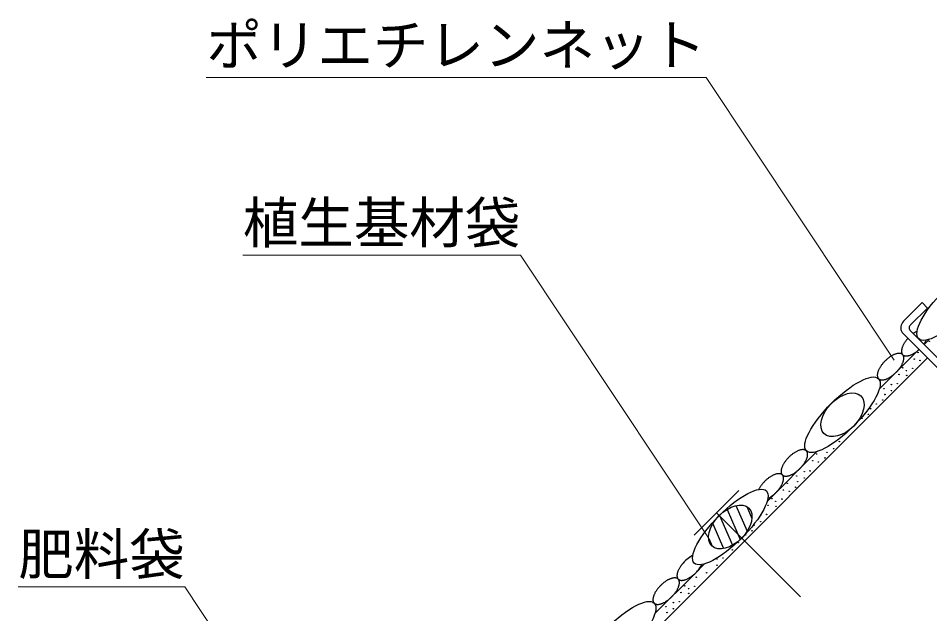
# Model space of a CAD drawing. Units: millimetres, scale not verified. Extents: x 200 to 8200, y 200 to 5838.
# Drawn here: x 1145 to 2294, y 2700 to 3450 of the extents above; entities that cross this region are included whole.
import ezdxf
from ezdxf.enums import TextEntityAlignment as Align

# ---------------------------------------------------------------- set-up
doc = ezdxf.new("R2010")
doc.units = ezdxf.units.MM
doc.header["$LTSCALE"] = 20
doc.layers.add('C-STR', color=7, linetype='Continuous', lineweight=25)
doc.layers.add('C-STR-HTXT', color=1, linetype='Continuous', lineweight=13)
doc.styles.add('ＭＳ ゴシック', font='')
doc.styles.get('ＭＳ ゴシック').set_extended_font_data('MS Gothic')

msp = doc.modelspace()

# ---------------------------------------------------------------- linework, layer by layer
at = {"layer": 'C-STR'}
for p, q in [((2261.02, 3068.72), (2284.31, 3092.02)), ((2291.11, 3085.22), (2284.31, 3092.02)), ((2291.11, 3085.22), (2269.86, 3063.96)), ((2269.57, 3056.62), (2389.81, 2936.44)), ((2259.16, 3054.29), (2383.45, 2930.08)), ((2286.81, 3039.38), (2293.14, 3045.71)), ((1742.08, 2473.43), (2291.06, 3022.41)), ((2230.46, 2983.02), (2280.45, 3033.01)), ((2089.03, 2841.6), (2151.72, 2904.29)), ((2053.46, 2855.53), (1996.9, 2798.96)), ((2131.25, 2721.18), (2025.18, 2827.24)), ((1997.84, 2750.41), (2010.3, 2762.86)), ((1947.61, 2700.18), (1997.87, 2750.43))]:
    msp.add_line(p, q, dxfattribs=at)
at = {"layer": 'C-STR', "color": 3}
for p, q in [((2038.63, 2831.56), (2055.25, 2793.7)), ((2049.68, 2836.25), (2063.82, 2804.02)), ((2063.29, 2835.1), (2069.83, 2820.18)), ((2028.9, 2823.89), (2045.36, 2786.36)), ((2020.51, 2813.13), (2034.12, 2782.11)), ((2015.37, 2794.99), (2019.65, 2785.24))]:
    msp.add_line(p, q, dxfattribs=at)
at = {"layer": 'C-STR'}
for centre in [(2293.52, 3043.26), (2279.23, 3029.23), (2274.51, 3020.83), (2281.72, 3019.15), (2255.18, 3001.51), (2259.91, 3009.91), (2264.73, 3006.44), (2265.07, 3000.32), (2272.44, 3009.3), (2245.74, 2988.88), (2253.11, 2989.98), (2236.17, 2983.6), (2237.48, 2976.29), (2245.74, 2981), (2234.85, 2969.39), (2219.44, 2958.25), (2226.77, 2964.2), (2208.73, 2946.16), (2216.81, 2951.35), (2172.75, 2908.01), (2180.12, 2916.99), (2151.29, 2901.3), (2161.86, 2896.4), (2164.49, 2903.31), (2146.57, 2892.9), (2153.78, 2891.21), (2126.27, 2873.7), (2135.84, 2878.98), (2143.21, 2880.08), (2114.38, 2864.39), (2127.58, 2866.39), (2135.84, 2871.1), (2109.66, 2855.99), (2116.87, 2854.3), (2124.95, 2859.49), (2095.06, 2845.06), (2099.88, 2841.6), (2107.59, 2844.45), (2090.33, 2836.66), (2100.22, 2835.47), (2080.89, 2824.03), (2080.89, 2816.15), (2088.26, 2825.13), (2070, 2804.54), (2072.63, 2811.45), (2061.92, 2799.35), (2045.27, 2780.52), (2052.64, 2789.5), (2025.94, 2769.08), (2033.31, 2770.18), (2025.95, 2761.2), (1999.76, 2746.09), (2012.72, 2751.63), (1985.16, 2735.16), (1997.69, 2734.55), (1980.44, 2726.76), (1989.98, 2731.7), (1990.32, 2725.57), (1970.99, 2714.13), (1978.36, 2715.23), (1961.42, 2708.85), (1962.73, 2701.55), (1971, 2706.25)]:
    msp.add_circle(centre, 0.3, dxfattribs=at)
for centre, radius, start, end in [((2269.7, 3060.26), 12.12, 135.76262, 209.53793), ((2273.1, 3060.15), 5, 130.3409, 225.01704), ((2298.74, 3017.71), 43.56, 139.69999, 142.11334), ((2299.9, 3016.72), 45.09, 137.33578, 139.69564), ((2297.32, 3020.03), 40.9, 125.36733, 126.21813), ((2295.65, 3022.41), 37.98, 122.73288, 125.38647), ((2293.84, 3025.25), 34.62, 119.93338, 122.75776), ((2292.03, 3028.44), 30.96, 116.92048, 119.96515), ((2275.19, 3029.85), 16.88, 164.04533, 168.56825), ((2278.47, 3028.89), 20.3, 159.98849, 163.98893), ((2281.92, 3027.62), 23.98, 156.36164, 159.94352), ((2285.41, 3026.07), 27.79, 153.07751, 156.32595), ((2288.78, 3024.34), 31.58, 150.06497, 153.0494), ((2291.91, 3022.52), 35.21, 147.26574, 150.04312), ((2294.68, 3020.73), 38.51, 144.63149, 147.24916), ((2296.99, 3019.08), 41.34, 142.12137, 144.61945), ((2253.24, 3064.03), 41.34, 323.7855, 324.61945), ((2255.54, 3062.38), 38.51, 324.63149, 327.24916), ((2258.31, 3060.59), 35.21, 327.26574, 330.04312), ((2261.44, 3058.77), 31.58, 330.06497, 333.0494), ((2264.82, 3057.04), 27.79, 333.07751, 334.08705), ((2268.27, 2987.96), 43.24, 127.87759, 130.30908), ((2266.84, 2989.81), 40.9, 125.36733, 127.89186), ((2265.16, 2992.19), 37.98, 122.73288, 125.38647), ((2263.36, 2995.03), 34.62, 119.93338, 122.75776), ((2261.54, 2998.21), 30.96, 116.92048, 119.96515), ((2259.84, 3001.62), 27.15, 113.6359, 116.96064), ((2258.33, 3005.1), 23.36, 110.0085, 113.68635), ((2257.11, 3008.53), 19.71, 105.95103, 110.07155), ((2256.2, 3011.78), 16.34, 101.35711, 106.02931), ((2255.63, 3014.74), 13.33, 96.09986, 101.4531), ((2255.38, 3017.3), 10.75, 90.03539, 96.21481), ((2255.4, 3019.41), 8.64, 83.01739, 90.16716), ((2255.61, 3021.04), 7, 74.93209, 83.157), ((2255.93, 3022.18), 5.82, 65.76084, 75.06021), ((2256.25, 3022.87), 5.06, 55.66004, 65.84881), ((2269.54, 3030.78), 11.15, 173.89547, 179.85433), ((2267.35, 3030.81), 8.96, 179.96028, 186.85517), ((2265.64, 3030.62), 7.24, 186.98011, 194.9308), ((2272.18, 3030.48), 13.8, 168.63861, 173.80843), ((2264.42, 3030.31), 5.98, 195.06964, 204.10931), ((2263.66, 3029.98), 5.16, 204.24753, 214.24363), ((2256.45, 3023.16), 4.71, 45.00911, 55.68086), ((2263.31, 3029.75), 4.74, 214.35516, 224.95487), ((2256.43, 3023.14), 4.74, 34.35516, 44.95487), ((2263.29, 3029.73), 4.71, 225.00911, 235.68086), ((2256.08, 3022.91), 5.16, 24.24753, 34.24363), ((2263.49, 3030.02), 5.06, 235.66004, 245.84881), ((2255.32, 3022.58), 5.98, 15.06964, 24.10931), ((2254.1, 3022.27), 7.24, 6.98011, 14.9308), ((2252.39, 3022.08), 8.96, 359.96028, 6.85517), ((2250.2, 3022.11), 11.15, 353.89547, 359.85433), ((2263.8, 3030.71), 5.82, 245.76084, 255.06021), ((2264.13, 3031.85), 7, 254.93209, 263.157), ((2264.34, 3033.48), 8.64, 263.01739, 270.16716), ((2264.36, 3035.59), 10.75, 270.03539, 276.21481), ((2264.11, 3038.15), 13.33, 276.09986, 281.4531), ((2263.54, 3041.11), 16.34, 281.35711, 286.02931), ((2262.63, 3044.36), 19.71, 285.95103, 290.07155), ((2261.41, 3047.79), 23.36, 290.0085, 293.68635), ((2259.9, 3051.27), 27.15, 293.6359, 296.96064), ((2258.2, 3054.67), 30.96, 296.92048, 299.96515), ((2256.38, 3057.86), 34.62, 299.93338, 302.75776), ((2254.58, 3060.7), 37.98, 302.73288, 305.38647), ((2252.9, 3063.08), 40.9, 305.36733, 307.89186), ((2251.47, 3064.93), 43.24, 307.87759, 310.30908), ((2250.41, 3066.19), 44.89, 310.29907, 312.66951), ((2261.43, 2992.3), 35.21, 147.26574, 150.04312), ((2264.2, 2990.51), 38.51, 144.63149, 147.24916), ((2266.5, 2988.86), 41.34, 142.12137, 144.61945), ((2268.26, 2987.49), 43.56, 139.69999, 142.11334), ((2269.42, 2986.5), 45.09, 137.33578, 139.69564), ((2269.97, 2986), 45.83, 134.99957, 137.33493), ((2269.92, 2986.05), 45.77, 132.66333, 135.00218), ((2269.33, 2986.69), 44.89, 130.29907, 132.66951), ((2225.06, 3032.16), 38.51, 324.63149, 327.24916), ((2227.83, 3030.37), 35.21, 327.26574, 330.04312), ((2230.96, 3028.55), 31.58, 330.06497, 333.0494), ((2234.33, 3026.81), 27.79, 333.07751, 336.32595), ((2237.82, 3025.27), 23.98, 336.36164, 339.94352), ((2241.27, 3024), 20.3, 339.98849, 343.98893), ((2244.55, 3023.04), 16.88, 344.04533, 348.56825), ((2247.56, 3022.41), 13.8, 348.63861, 353.80843), ((2239.06, 3000.56), 11.15, 173.89547, 179.85433), ((2236.87, 3000.58), 8.96, 179.96028, 186.85517), ((2241.69, 3000.26), 13.8, 168.63861, 173.80843), ((2235.16, 3000.39), 7.24, 186.98011, 194.9308), ((2244.7, 2999.63), 16.88, 164.04533, 168.56825), ((2247.99, 2998.67), 20.3, 159.98849, 163.98893), ((2251.44, 2997.39), 23.98, 156.36164, 159.94352), ((2254.92, 2995.85), 27.79, 153.07751, 156.32595), ((2258.3, 2994.12), 31.58, 150.06497, 153.0494), ((2224.09, 3030.47), 37.98, 302.73288, 305.38647), ((2222.42, 3032.86), 40.9, 305.36733, 307.89186), ((2220.99, 3034.71), 43.24, 307.87759, 310.30908), ((2219.93, 3035.97), 44.89, 310.29907, 312.66951), ((2219.34, 3036.62), 45.77, 312.66333, 315.00218), ((2219.29, 3036.67), 45.83, 314.99957, 317.33493), ((2219.84, 3036.17), 45.09, 317.33578, 319.69564), ((2221, 3035.18), 43.56, 319.69999, 322.11334), ((2222.75, 3033.8), 41.34, 322.12137, 324.61945), ((2233.94, 3000.08), 5.98, 195.06964, 204.10931), ((2233.18, 2999.76), 5.16, 204.24753, 214.24363), ((2232.83, 2999.53), 4.74, 214.35516, 224.95487), ((2232.8, 2999.51), 4.71, 225.00911, 235.68086), ((2233, 2999.8), 5.06, 235.66004, 245.84881), ((2233.32, 3000.49), 5.82, 245.76084, 255.06021), ((2233.64, 3001.63), 7, 254.93209, 263.157), ((2233.86, 3003.25), 8.64, 263.01739, 270.16716), ((2233.88, 3005.37), 10.75, 270.03539, 276.21481), ((2233.63, 3007.93), 13.33, 276.09986, 281.4531), ((2233.05, 3010.88), 16.34, 281.35711, 286.02931), ((2232.15, 3014.13), 19.71, 285.95103, 290.07155), ((2230.92, 3017.57), 23.36, 290.0085, 293.68635), ((2229.42, 3021.05), 27.15, 293.6359, 296.96064), ((2227.71, 3024.45), 30.96, 296.92048, 299.96515), ((2225.9, 3027.64), 34.62, 299.93338, 302.75776), ((2110.09, 3024.65), 124.55, 312.99693, 315.002), ((2148.2, 2865.28), 45.09, 137.33578, 139.69564), ((2148.75, 2864.78), 45.83, 134.99957, 137.33493), ((2148.7, 2864.83), 45.77, 132.66333, 135.00218), ((2148.11, 2865.48), 44.89, 130.29907, 132.66951), ((2147.05, 2866.74), 43.24, 127.87759, 130.30908), ((2145.62, 2868.59), 40.9, 125.36733, 127.89186), ((2143.94, 2870.97), 37.98, 122.73288, 125.38647), ((2142.14, 2873.81), 34.62, 119.93338, 122.75776), ((2140.32, 2877), 30.96, 116.92048, 119.96515), ((2138.62, 2880.4), 27.15, 113.6359, 116.96064), ((2137.12, 2883.88), 23.36, 110.0085, 113.68635), ((2135.89, 2887.32), 19.71, 105.95103, 110.07155), ((2134.98, 2890.56), 16.34, 101.35711, 106.02931), ((2134.41, 2893.52), 13.33, 96.09986, 101.4531), ((2134.16, 2896.08), 10.75, 90.03539, 96.21481), ((2134.18, 2898.19), 8.64, 83.01739, 90.16716), ((2134.4, 2899.82), 7, 74.93209, 83.157), ((2134.72, 2900.96), 5.82, 65.76084, 75.06021), ((2135.03, 2901.65), 5.06, 55.66004, 65.84881), ((2135.23, 2901.94), 4.71, 45.00911, 55.68086), ((2135.21, 2901.92), 4.74, 34.35516, 44.95487), ((2116.6, 2904.05), 23.98, 336.36164, 339.94352), ((2134.86, 2901.69), 5.16, 24.24753, 34.24363), ((2120.05, 2902.78), 20.3, 339.98849, 343.98893), ((2134.1, 2901.37), 5.98, 15.06964, 24.10931), ((2123.34, 2901.82), 16.88, 344.04533, 348.56825), ((2126.34, 2901.19), 13.8, 348.63861, 353.80843), ((2132.88, 2901.06), 7.24, 6.98011, 14.9308), ((2131.17, 2900.87), 8.96, 359.96028, 6.85517), ((2128.98, 2900.89), 11.15, 353.89547, 359.85433), ((2126.77, 2877.45), 20.3, 159.98849, 163.98893), ((2130.22, 2876.18), 23.98, 156.36164, 159.94352), ((2133.7, 2874.63), 27.79, 153.07751, 156.32595), ((2137.08, 2872.9), 31.58, 150.06497, 153.0494), ((2140.21, 2871.08), 35.21, 147.26574, 150.04312), ((2142.98, 2869.29), 38.51, 144.63149, 147.24916), ((2145.28, 2867.64), 41.34, 142.12137, 144.61945), ((2147.04, 2866.27), 43.56, 139.69999, 142.11334), ((2098.07, 2915.45), 45.83, 314.99957, 317.33493), ((2098.62, 2914.95), 45.09, 317.33578, 319.69564), ((2099.78, 2913.96), 43.56, 319.69999, 322.11334), ((2101.54, 2912.59), 41.34, 322.12137, 324.61945), ((2103.84, 2910.94), 38.51, 324.63149, 327.24916), ((2106.61, 2909.15), 35.21, 327.26574, 330.04312), ((2109.74, 2907.33), 31.58, 330.06497, 333.0494), ((2113.12, 2905.6), 27.79, 333.07751, 336.32595), ((2111.83, 2843.51), 34.62, 119.93338, 122.75776), ((2110.02, 2846.69), 30.96, 116.92048, 119.96515), ((2108.31, 2850.09), 27.15, 113.6359, 116.96064), ((2106.81, 2853.58), 23.36, 110.0085, 113.68635), ((2105.58, 2857.01), 19.71, 105.95103, 110.07155), ((2104.68, 2860.26), 16.34, 101.35711, 106.02931), ((2104.11, 2863.21), 13.33, 96.09986, 101.4531), ((2103.86, 2865.78), 10.75, 90.03539, 96.21481), ((2103.87, 2867.89), 8.64, 83.01739, 90.16716), ((2104.09, 2869.52), 7, 74.93209, 83.157), ((2104.41, 2870.66), 5.82, 65.76084, 75.06021), ((2117.84, 2879.34), 11.15, 173.89547, 179.85433), ((2115.65, 2879.36), 8.96, 179.96028, 186.85517), ((2113.94, 2879.18), 7.24, 186.98011, 194.9308), ((2120.48, 2879.04), 13.8, 168.63861, 173.80843), ((2104.73, 2871.34), 5.06, 55.66004, 65.84881), ((2123.48, 2878.41), 16.88, 164.04533, 168.56825), ((2112.72, 2878.87), 5.98, 195.06964, 204.10931), ((2111.96, 2878.54), 5.16, 204.24753, 214.24363), ((2104.93, 2871.63), 4.71, 45.00911, 55.68086), ((2111.61, 2878.31), 4.74, 214.35516, 224.95487), ((2104.9, 2871.62), 4.74, 34.35516, 44.95487), ((2111.59, 2878.29), 4.71, 225.00911, 235.68086), ((2104.55, 2871.39), 5.16, 24.24753, 34.24363), ((2111.79, 2878.58), 5.06, 235.66004, 245.84881), ((2103.79, 2871.06), 5.98, 15.06964, 24.10931), ((2112.1, 2879.27), 5.82, 245.76084, 255.06021), ((2112.42, 2880.41), 7, 254.93209, 263.157), ((2112.64, 2882.04), 8.64, 263.01739, 270.16716), ((2112.66, 2884.15), 10.75, 270.03539, 276.21481), ((2112.41, 2886.71), 13.33, 276.09986, 281.4531), ((2111.84, 2889.67), 16.34, 281.35711, 286.02931), ((2110.93, 2892.92), 19.71, 285.95103, 290.07155), ((2109.7, 2896.35), 23.36, 290.0085, 293.68635), ((2108.2, 2899.83), 27.15, 293.6359, 296.96064), ((2106.5, 2903.23), 30.96, 296.92048, 299.96515), ((2104.68, 2906.42), 34.62, 299.93338, 302.75776), ((2102.88, 2909.26), 37.98, 302.73288, 305.38647), ((2101.2, 2911.64), 40.9, 305.36733, 307.89186), ((2099.77, 2913.49), 43.24, 307.87759, 310.30908), ((2098.71, 2914.75), 44.89, 310.29907, 312.66951), ((2098.12, 2915.4), 45.77, 312.66333, 315.00218), ((2112.68, 2838.98), 38.51, 144.63149, 147.24916), ((2114.98, 2837.34), 41.34, 142.12137, 144.61945), ((2116.74, 2835.97), 43.56, 139.69999, 142.11334), ((2117.9, 2834.98), 45.09, 137.33578, 139.69564), ((2118.44, 2834.47), 45.83, 134.99957, 137.33493), ((2118.4, 2834.52), 45.77, 132.66333, 135.00218), ((2117.8, 2835.17), 44.89, 130.29907, 132.66951), ((2116.75, 2836.43), 43.24, 127.87759, 130.30908), ((2115.32, 2838.28), 40.9, 125.36733, 127.89186), ((2113.64, 2840.67), 37.98, 122.73288, 125.38647), ((2076.3, 2878.84), 35.21, 327.26574, 330.04312), ((2079.44, 2877.02), 31.58, 330.06497, 333.0494), ((2082.81, 2875.29), 27.79, 333.07751, 336.32595), ((2086.29, 2873.75), 23.98, 336.36164, 339.94352), ((2089.74, 2872.47), 20.3, 339.98849, 343.98893), ((2093.03, 2871.51), 16.88, 344.04533, 348.56825), ((2102.57, 2870.75), 7.24, 6.98011, 14.9308), ((2096.04, 2870.89), 13.8, 348.63861, 353.80843), ((2098.67, 2870.58), 11.15, 353.89547, 359.85433), ((2100.87, 2870.56), 8.96, 359.96028, 6.85517), ((2103.4, 2844.33), 27.79, 153.07751, 153.7992), ((2106.77, 2842.6), 31.58, 150.06497, 153.0494), ((2109.91, 2840.78), 35.21, 147.26574, 150.04312), ((2069.47, 2883.19), 43.24, 307.87759, 310.30908), ((2068.41, 2884.45), 44.89, 310.29907, 312.66951), ((2067.81, 2885.1), 45.77, 312.66333, 315.00218), ((2067.77, 2885.15), 45.83, 314.99957, 317.33493), ((2068.32, 2884.64), 45.09, 317.33578, 319.69564), ((2069.48, 2883.66), 43.56, 319.69999, 322.11334), ((2071.23, 2882.28), 41.34, 322.12137, 324.61945), ((2073.53, 2880.64), 38.51, 324.63149, 327.24916), ((2076.19, 2872.93), 30.96, 296.27021, 299.96515), ((2074.38, 2876.11), 34.62, 299.93338, 302.75776), ((2072.57, 2878.95), 37.98, 302.73288, 305.38647), ((2070.89, 2881.34), 40.9, 305.36733, 307.89186), ((2017.38, 2733.51), 45.77, 119.45179, 141.28382), ((2008.89, 2739.76), 35.21, 147.26574, 150.04312), ((2011.66, 2737.97), 38.51, 144.63149, 147.24916), ((2013.97, 2736.32), 41.34, 142.12137, 144.61945), ((2015.72, 2734.95), 43.56, 139.69999, 142.11334), ((2016.88, 2733.96), 45.09, 137.33578, 139.69564), ((2017.43, 2733.46), 45.83, 137.294, 137.33493), ((1966.75, 2784.13), 45.83, 319.25868, 330.53271), ((1986.52, 2748.02), 11.15, 173.89547, 179.85433), ((1984.33, 2748.05), 8.96, 179.96028, 186.85517), ((1982.62, 2747.86), 7.24, 186.98011, 194.9308), ((1989.16, 2747.72), 13.8, 168.63861, 173.80843), ((1992.16, 2747.09), 16.88, 164.04533, 168.56825), ((1995.45, 2746.13), 20.3, 159.98849, 163.98893), ((1998.9, 2744.86), 23.98, 156.36164, 159.94352), ((2002.38, 2743.31), 27.79, 153.07751, 156.32595), ((2005.76, 2741.58), 31.58, 150.06497, 153.0494), ((1971.56, 2777.94), 37.98, 302.73288, 305.38647), ((1969.88, 2780.32), 40.9, 305.36733, 307.89186), ((1968.45, 2782.17), 43.24, 307.87759, 310.30908), ((1967.39, 2783.43), 44.89, 310.29907, 319.40275), ((1966.8, 2784.08), 45.77, 312.66333, 312.71175), ((1987.12, 2703.15), 45.83, 134.99957, 137.33493), ((1987.08, 2703.2), 45.77, 132.66333, 135.00218), ((1986.48, 2703.85), 44.89, 130.29907, 132.66951), ((1985.43, 2705.11), 43.24, 127.87759, 130.30908), ((1984, 2706.96), 40.9, 125.36733, 127.89186), ((1982.32, 2709.35), 37.98, 122.73288, 125.38647), ((1980.51, 2712.19), 34.62, 119.93338, 122.75776), ((1978.7, 2715.37), 30.96, 116.92048, 119.96515), ((1976.99, 2718.77), 27.15, 113.6359, 116.96064), ((1975.49, 2722.26), 23.36, 110.0085, 113.68635), ((1974.26, 2725.69), 19.71, 105.95103, 110.07155), ((1973.36, 2728.94), 16.34, 101.35711, 106.02931), ((1972.79, 2731.89), 13.33, 96.09986, 101.4531), ((1972.54, 2734.46), 10.75, 90.03539, 96.21481), ((1972.56, 2736.57), 8.64, 83.01739, 90.16716), ((1972.77, 2738.2), 7, 74.93209, 83.157), ((1973.09, 2739.34), 5.82, 65.76084, 75.06021), ((1973.41, 2740.02), 5.06, 55.66004, 65.84881), ((1981.4, 2747.55), 5.98, 195.06964, 204.10931), ((1980.64, 2747.22), 5.16, 204.24753, 214.24363), ((1973.61, 2740.31), 4.71, 45.00911, 55.68086), ((1980.29, 2746.99), 4.74, 214.35516, 224.95487), ((1973.58, 2740.3), 4.74, 34.35516, 44.95487), ((1980.27, 2746.97), 4.71, 225.00911, 235.68086), ((1973.23, 2740.07), 5.16, 24.24753, 34.24363), ((1958.42, 2741.15), 20.3, 339.98849, 343.98893), ((1980.47, 2747.26), 5.06, 235.66004, 245.84881), ((1972.47, 2739.74), 5.98, 15.06964, 24.10931), ((1961.71, 2740.19), 16.88, 344.04533, 348.56825), ((1971.25, 2739.43), 7.24, 6.98011, 14.9308), ((1964.72, 2739.57), 13.8, 348.63861, 353.80843), ((1980.78, 2747.95), 5.82, 245.76084, 255.06021), ((1969.55, 2739.24), 8.96, 359.96028, 6.85517), ((1967.36, 2739.26), 11.15, 353.89547, 359.85433), ((1981.1, 2749.09), 7, 254.93209, 263.157), ((1981.32, 2750.72), 8.64, 263.01739, 270.16716), ((1981.34, 2752.83), 10.75, 270.03539, 276.21481), ((1981.09, 2755.39), 13.33, 276.09986, 281.4531), ((1980.52, 2758.35), 16.34, 281.35711, 286.02931), ((1979.61, 2761.6), 19.71, 285.95103, 290.07155), ((1978.38, 2765.03), 23.36, 290.0085, 293.68635), ((1976.88, 2768.51), 27.15, 293.6359, 296.96064), ((1975.18, 2771.91), 30.96, 296.92048, 299.96515), ((1973.36, 2775.1), 34.62, 299.93338, 302.75776), ((1968.6, 2714.55), 23.98, 156.36164, 159.94352), ((1972.08, 2713.01), 27.79, 153.07751, 156.32595), ((1975.45, 2711.28), 31.58, 150.06497, 153.0494), ((1978.59, 2709.46), 35.21, 147.26574, 150.04312), ((1981.36, 2707.66), 38.51, 144.63149, 147.24916), ((1983.66, 2706.02), 41.34, 142.12137, 144.61945), ((1985.42, 2704.65), 43.56, 139.69999, 142.11334), ((1986.58, 2703.66), 45.09, 137.33578, 139.69564), ((1937, 2753.32), 45.09, 317.33578, 319.69564), ((1938.16, 2752.34), 43.56, 319.69999, 322.11334), ((1939.91, 2750.96), 41.34, 322.12137, 324.61945), ((1942.21, 2749.32), 38.51, 324.63149, 327.24916), ((1944.98, 2747.52), 35.21, 327.26574, 330.04312), ((1948.12, 2745.7), 31.58, 330.06497, 333.0494), ((1951.49, 2743.97), 27.79, 333.07751, 336.32595), ((1954.97, 2742.43), 23.98, 336.36164, 339.94352), ((1956.22, 2717.72), 11.15, 173.89547, 179.85433), ((1954.03, 2717.74), 8.96, 179.96028, 186.85517), ((1958.85, 2717.42), 13.8, 168.63861, 173.80843), ((1952.32, 2717.55), 7.24, 186.98011, 194.9308), ((1961.86, 2716.79), 16.88, 164.04533, 168.56825), ((1951.1, 2717.24), 5.98, 195.06964, 204.10931), ((1965.15, 2715.83), 20.3, 159.98849, 163.98893), ((1950.34, 2716.91), 5.16, 204.24753, 214.24363), ((1949.99, 2716.69), 4.74, 214.35516, 224.95487), ((1949.96, 2716.67), 4.71, 225.00911, 235.68086), ((1950.16, 2716.96), 5.06, 235.66004, 245.84881), ((1950.48, 2717.64), 5.82, 245.76084, 255.06021), ((1950.8, 2718.78), 7, 254.93209, 263.157), ((1951.02, 2720.41), 8.64, 263.01739, 270.16716), ((1951.03, 2722.52), 10.75, 270.03539, 276.21481), ((1950.78, 2725.09), 13.33, 276.09986, 281.4531), ((1950.21, 2728.04), 16.34, 281.35711, 286.02931), ((1949.31, 2731.29), 19.71, 285.95103, 290.07155), ((1948.08, 2734.72), 23.36, 290.0085, 293.68635), ((1946.58, 2738.21), 27.15, 293.6359, 296.96064), ((1944.87, 2741.61), 30.96, 296.92048, 299.96515), ((1943.06, 2744.79), 34.62, 299.93338, 302.75776), ((1941.25, 2747.63), 37.98, 302.73288, 305.38647), ((1939.57, 2750.02), 40.9, 305.36733, 307.89186), ((1938.15, 2751.87), 43.24, 307.87759, 310.30908), ((1937.09, 2753.13), 44.89, 310.29907, 312.66951), ((1936.49, 2753.78), 45.77, 312.66333, 315.00218), ((1936.45, 2753.83), 45.83, 314.99957, 317.33493)]:
    msp.add_arc(centre, radius, start, end, dxfattribs=at)
for centre, major_axis, ratio in [((2325.44, 3092.15), (45.46, 45.46), 0.311111), ((2184.02, 2950.72), (45.46, 45.46), 0.311111), ((2184.02, 2950.72), (-23.33, -23.76), 0.600605), ((2042.6, 2809.3), (45.46, 45.46), 0.311111), ((1901.18, 2667.88), (45.46, 45.46), 0.311111)]:
    msp.add_ellipse(centre, major_axis=major_axis, ratio=ratio, dxfattribs=at)
at = {"layer": 'C-STR', "color": 3}
msp.add_ellipse((2042.63, 2809.33), major_axis=(-23.25, -23.84), ratio=0.600605, dxfattribs=at)
at = {"layer": 'C-STR-HTXT'}
for p, q in [((1382.11, 3375.57), (2012.11, 3375.57)), ((2012.11, 3375.57), (2249.26, 3019.45)), ((1428.06, 3151.73), (1778.06, 3151.73)), ((1778.06, 3151.73), (2015.21, 2795.61)), ((1145, 2734.02), (1355, 2734.02)), ((1355, 2734.02), (1591.81, 2378.41))]:
    msp.add_line(p, q, dxfattribs=at)

# ---------------------------------------------------------------- texts
at = {"layer": 'C-STR-HTXT', "color": 7, "style": 'ＭＳ ゴシック'}
for s, p in [('ポリエチレンネット', (1382.11, 3375.57)), ('植生基材袋', (1428.06, 3151.73)), ('肥料袋', (1145, 2734.02))]:
    msp.add_text(s, height=51.32, dxfattribs=at).set_placement(p, align=Align.BOTTOM_LEFT)

doc.saveas('drawing.dxf')
